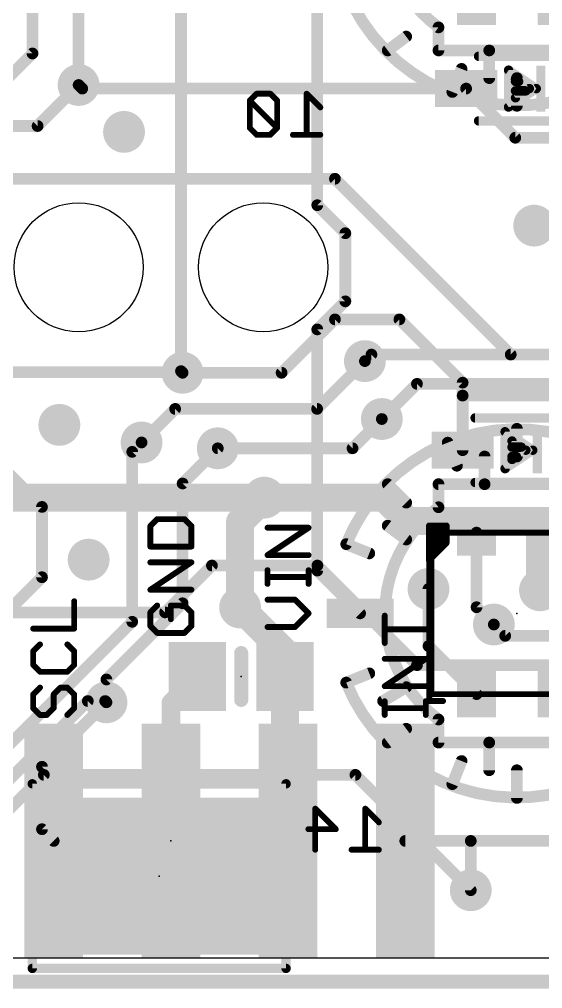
# Model space of a CAD drawing. Extents: x -30.6 to 30.6, y -30.6 to 30.6.
# Drawn here: x -3.28 to 8.06, y -30.63 to -9.63 of the extents above; entities that cross this region are included whole.
import ezdxf

# ---------------------------------------------------------------- set-up
doc = ezdxf.new("R2010")
doc.units = 0
for name, color, linetype in [('1', 12, 'CONTINUOUS'), ('16', 5, 'CONTINUOUS'), ('18', 110, 'CONTINUOUS'), ('20', 53, 'CONTINUOUS'), ('21', 40, 'CONTINUOUS'), ('22', 53, 'CONTINUOUS'), ('23', 40, 'CONTINUOUS'), ('24', 6, 'CONTINUOUS')]:
    doc.layers.add(name, color=color, linetype=linetype)

# ---------------------------------------------------------------- blocks, each defined once
blk = doc.blocks.new('RECT')
blk.add_solid([(-0.5, -0.5), (0.5, -0.5), (-0.5, 0.5), (0.5, 0.5)])
blk = doc.blocks.new('ROUNDV')
at = {"const_width": 0.5}
blk.add_lwpolyline([(0, -0.25, 1), (0, 0.25, 1), (0, -0.25)], format="xyb", dxfattribs=at)

msp = doc.modelspace()

# ---------------------------------------------------------------- linework, layer by layer
at = {"layer": '1'}
for points, const_width in [([(-2.889, -11.938), (-2, -11.049)], 0.254), ([(-1.922, -11.127), (-2, -11.049)], 0.254), ([(6.399, -11.127), (-1.922, -11.127)], 0.254), ([(6.399, -11.127), (7.464, -12.192)], 0.254), ([(-9.652, -11.938), (-2.889, -11.938)], 0.254), ([(7.464, -12.192), (20.199, -12.192)], 0.254), ([(3.556, -13.081), (-21.844, -13.081)], 0.254), ([(7.366, -16.891), (3.556, -13.081)], 0.254), ([(2.3996, -17.2854), (3.556, -16.129)], 0.254), ([(4.953, -16.129), (3.556, -16.129)], 0.254), ([(6.324, -17.5), (4.953, -16.129)], 0.254), ([(21.209, -16.891), (7.366, -16.891)], 0.254), ([(4.2054, -17.0324), (3.169, -18.0688)], 0.254), ([(-10.541, -17.272), (0.2406, -17.272)], 0.254), ([(0.2406, -17.272), (0.254, -17.2854)], 0.254), ([(0.254, -17.2854), (2.3996, -17.2854)], 0.254), ([(6.324, -17.78), (6.324, -17.5)], 0.254), ([(6.324, -18.964), (6.324, -17.78)], 0.254), ([(20.005, -17.78), (6.324, -17.78)], 0.254), ([(0.0922, -18.0688), (-0.635, -18.796)], 0.254), ([(3.169, -18.0688), (0.0922, -18.0688)], 0.254), ([(4.572, -18.288), (3.937, -18.923)], 0.254), ([(3.937, -18.923), (1.016, -18.923)], 0.254), ([(-6.627, -19.992), (2.024, -19.992)], 0.6096), ([(4.625, -19.992), (2.024, -19.992)], 0.6096), ([(5.133, -20.5), (4.625, -19.992)], 0.6096), ([(8, -20.5), (5.133, -20.5)], 0.6096), ([(8, -20.5), (22.5, -20.5)], 0.6096), ([(8, -20.5), (8, -22)], 0.6096), ([(0.889, -21.463), (-0.127, -22.479)], 0.254), ([(3.175, -21.463), (0.889, -21.463)], 0.254), ([(5.334, -23.622), (3.175, -21.463)], 0.254), ([(2.474, -23.347), (1.5, -22.373)], 0.6096), ([(-0.127, -22.479), (-5.9981, -22.479)], 0.254), ([(7, -22.7416), (7.2454, -22.987)], 0.254), ([(7.2454, -22.987), (8.255, -22.987)], 0.254), ([(2.474, -23.868), (2.474, -23.347)], 0.6096), ([(5.334, -23.622), (8.878, -23.622)], 0.254), ([(0.574, -23.868), (0, -24.442)], 0.4064), ([(2.474, -23.868), (2.474, -27.366)], 0.6096), ([(-1.397, -24.4276), (-2.794, -25.8246)], 0.254), ([(0, -24.442), (0, -27.432)], 0.4064), ([(-2.794, -25.8246), (-2.794, -27.178)], 0.254), ([(-2.54, -27.432), (-2.794, -27.178)], 0.254), ([(2.474, -27.366), (2.54, -27.432)], 0.6096), ([(5.08, -27.432), (6.5, -27.432)], 0.254), ([(6.5, -27.432), (21.464, -27.432)], 0.254), ([(6.5, -28.5), (6.5, -27.432)], 0.254), ([(-30.48, -30.48), (30.48, -30.48)], 0.3048)]:
    msp.add_lwpolyline(points, dxfattribs=dict(at, const_width=const_width))
for points, const_width in [([(-1.9551, -11.0041, 1), (-2.0449, -11.0939)], 0.127), ([(-1.9551, -11.0939, 1), (-2.0449, -11.0041)], 0.127), ([(-1.922, -11.0635, 1), (-1.922, -11.1905)], 0.127), ([(-1.9669, -11.1719, 1), (-1.8771, -11.0821)], 0.127), ([(6.4439, -11.0821, 1), (6.3541, -11.1719)], 0.127), ([(6.399, -11.1905, 1), (6.399, -11.0635)], 0.127), ([(-2.9339, -11.8931, 1), (-2.8441, -11.9829)], 0.127), ([(-2.889, -12.0015, 1), (-2.889, -11.8745)], 0.127), ([(7.464, -12.1285, 1), (7.464, -12.2555)], 0.127), ([(7.4191, -12.2369, 1), (7.5089, -12.1471)], 0.127), ([(3.6009, -13.0361, 1), (3.5111, -13.1259)], 0.127), ([(3.556, -13.1445, 1), (3.556, -13.0175)], 0.127), ([(3.556, -16.0655, 1), (3.556, -16.1925)], 0.127), ([(3.6009, -16.1739, 1), (3.5111, -16.0841)], 0.127), ([(4.9979, -16.0841, 1), (4.9081, -16.1739)], 0.127), ([(4.953, -16.1925, 1), (4.953, -16.0655)], 0.127), ([(7.366, -16.8275, 1), (7.366, -16.9545)], 0.127), ([(7.3211, -16.9359, 1), (7.4109, -16.8461)], 0.127), ([(4.2503, -17.0773, 1), (4.1605, -16.9875)], 0.127), ([(0.2855, -17.2271, 1), (0.1957, -17.3169)], 0.127), ([(0.254, -17.2219, 1), (0.254, -17.3489)], 0.127), ([(0.2091, -17.3303, 1), (0.2989, -17.2405)], 0.127), ([(0.2406, -17.3355, 1), (0.2406, -17.2085)], 0.127), ([(2.3547, -17.2405, 1), (2.4445, -17.3303)], 0.127), ([(2.3996, -17.3489, 1), (2.3996, -17.2219)], 0.127), ([(6.3875, -17.5, 1), (6.2605, -17.5)], 0.127), ([(6.2791, -17.5449, 1), (6.3689, -17.4551)], 0.127), ([(6.3875, -17.78, 1), (6.2605, -17.78)], 0.127), ([(6.324, -17.7165, 1), (6.324, -17.8435)], 0.127), ([(6.2605, -17.78, 1), (6.3875, -17.78)], 0.127), ([(0.0922, -18.0053, 1), (0.0922, -18.1323)], 0.127), ([(0.1371, -18.1137, 1), (0.0473, -18.0239)], 0.127), ([(3.1241, -18.0239, 1), (3.2139, -18.1137)], 0.127), ([(3.169, -18.1323, 1), (3.169, -18.0053)], 0.127), ([(4.6169, -18.3329, 1), (4.5271, -18.2431)], 0.127), ([(-0.6799, -18.7511, 1), (-0.5901, -18.8409)], 0.127), ([(1.016, -18.8595, 1), (1.016, -18.9865)], 0.127), ([(3.8921, -18.8781, 1), (3.9819, -18.9679)], 0.127), ([(3.937, -18.9865, 1), (3.937, -18.8595)], 0.127), ([(6.2605, -18.964, 1), (6.3875, -18.964)], 0.127), ([(2.024, -19.8396, 1), (2.024, -20.1444)], 0.3048), ([(2.024, -20.1444, 1), (2.024, -19.8396)], 0.3048), ([(4.7328, -19.8842, 1), (4.5172, -20.0998)], 0.3048), ([(4.625, -20.1444, 1), (4.625, -19.8396)], 0.3048), ([(5.133, -20.3476, 1), (5.133, -20.6524)], 0.3048), ([(5.0252, -20.6078, 1), (5.2408, -20.3922)], 0.3048), ([(8, -20.3476, 1), (8, -20.6524)], 0.3048), ([(8.1524, -20.5, 1), (7.8476, -20.5)], 0.3048), ([(8, -20.6524, 1), (8, -20.3476)], 0.3048), ([(0.889, -21.3995, 1), (0.889, -21.5265)], 0.127), ([(0.9339, -21.5079, 1), (0.8441, -21.4181)], 0.127), ([(3.2199, -21.4181, 1), (3.1301, -21.5079)], 0.127), ([(3.175, -21.5265, 1), (3.175, -21.3995)], 0.127), ([(7.8476, -22, 1), (8.1524, -22)], 0.3048), ([(1.6078, -22.2652, 1), (1.3922, -22.4808)], 0.3048), ([(-0.1719, -22.4341, 1), (-0.0821, -22.5239)], 0.127), ([(-0.127, -22.5425, 1), (-0.127, -22.4155)], 0.127), ([(7.0449, -22.6967, 1), (6.9551, -22.7865)], 0.127), ([(7.2454, -22.9235, 1), (7.2454, -23.0505)], 0.127), ([(7.2005, -23.0319, 1), (7.2903, -22.9421)], 0.127), ([(2.6264, -23.347, 1), (2.3216, -23.347)], 0.3048), ([(2.3662, -23.4548, 1), (2.5818, -23.2392)], 0.3048), ([(5.334, -23.5585, 1), (5.334, -23.6855)], 0.127), ([(5.2891, -23.6669, 1), (5.3789, -23.5771)], 0.127), ([(0.6458, -23.9398, 1), (0.5022, -23.7962)], 0.2032), ([(2.6264, -23.868, 1), (2.3216, -23.868)], 0.3048), ([(2.3216, -23.868, 1), (2.6264, -23.868)], 0.3048), ([(-1.3521, -24.4725, 1), (-1.4419, -24.3827)], 0.127), ([(0.1016, -24.442, 1), (-0.1016, -24.442)], 0.2032), ([(-0.0718, -24.3702, 1), (0.0718, -24.5138)], 0.2032), ([(-2.7305, -25.8246, 1), (-2.8575, -25.8246)], 0.127), ([(-2.8389, -25.7797, 1), (-2.7491, -25.8695)], 0.127), ([(-2.7491, -27.1331, 1), (-2.8389, -27.2229)], 0.127), ([(2.5818, -27.2582, 1), (2.3662, -27.4738)], 0.3048), ([(-2.8575, -27.178, 1), (-2.7305, -27.178)], 0.127), ([(2.3216, -27.366, 1), (2.6264, -27.366)], 0.3048), ([(2.4322, -27.5398, 1), (2.6478, -27.3242)], 0.3048), ([(5.08, -27.3685, 1), (5.08, -27.4955)], 0.127), ([(6.5, -27.3685, 1), (6.5, -27.4955)], 0.127), ([(6.5635, -27.432, 1), (6.4365, -27.432)], 0.127), ([(6.5, -27.4955, 1), (6.5, -27.3685)], 0.127), ([(-2.5849, -27.4769, 1), (-2.4951, -27.3871)], 0.127), ([(-0.1016, -27.432, 1), (0.1016, -27.432)], 0.2032), ([(6.4365, -28.5, 1), (6.5635, -28.5)], 0.127)]:
    msp.add_lwpolyline(points, format="xyb", dxfattribs=dict(at, const_width=const_width))
at = {"layer": '16'}
for points, const_width in [([(-2, 3.897), (-2, -11.049)], 0.254), ([(0.219, -17.2504), (0.219, 3.505)], 0.254), ([(-3, -10.366), (-3, -7.5)], 0.254), ([(3.173, -13.6543), (3.173, -7.5)], 0.254), ([(5.8, -9.8), (5.8, -10.3)], 0.254), ([(4.7, -10.3), (5.1, -10)], 0.254), ([(-4.953, -12.319), (-3, -10.366)], 0.254), ([(6.9, -10.3), (5.8, -10.3)], 0.254), ([(8.2, -10.3), (6.9, -10.3)], 0.254), ([(6.9, -10.3), (6.9, -10.9)], 0.254), ([(6.1, -11.2), (6.3, -10.7)], 0.254), ([(7.5, -11.5), (7.5, -10.9)], 0.254), ([(3.781, -14.2623), (3.173, -13.6543)], 0.254), ([(3.781, -15.7377), (3.781, -14.2623)], 0.254), ([(3.173, -16.3457), (3.781, -15.7377)], 0.254), ([(3.173, -21.573), (3.173, -16.3457)], 0.254), ([(4.3468, -16.891), (4.2054, -17.0324)], 0.254), ([(8.2434, -16.891), (4.3468, -16.891)], 0.254), ([(0.254, -17.2854), (0.219, -17.2504)], 0.254), ([(5.334, -17.526), (4.572, -18.288)], 0.254), ([(8.509, -17.526), (5.334, -17.526)], 0.254), ([(-2.794, -20.193), (-4.953, -18.034)], 0.254), ([(7.5, -18.5), (7.5, -19.1)], 0.254), ([(-0.8382, -18.9992), (-0.635, -18.796)], 0.254), ([(6, -18.8), (6.2, -19.3)], 0.254), ([(-0.8382, -22.6822), (-0.8382, -18.9992)], 0.254), ([(0.254, -19.685), (1.016, -18.923)], 0.254), ([(6.8, -19.7), (6.8, -19.1)], 0.254), ([(0.254, -22.2815), (0.254, -19.685)], 0.254), ([(1.5, -20.516), (2.024, -19.992)], 0.6096), ([(4.7, -19.7), (5.1, -20.1)], 0.254), ([(5.8, -20.2), (5.8, -19.7)], 0.254), ([(6.8, -19.7), (5.8, -19.7)], 0.254), ([(8.2, -19.7), (6.8, -19.7)], 0.254), ([(-2.794, -21.717), (-2.794, -20.193)], 0.254), ([(1.5, -22.373), (1.5, -20.516)], 0.6096), ([(5.1, -20.9), (4.7, -20.6)], 0.254), ([(6.625, -20.75), (6.625, -22.3666)], 0.254), ([(3.8, -21), (4.3, -21.2)], 0.254), ([(8.375, -21.625), (8, -22)], 0.6096), ([(-3.577, -22.5), (-2.794, -21.717)], 0.254), ([(4.1, -22.5), (3.173, -21.573)], 0.254), ([(5.5834, -23.2084), (5.5834, -21.971)], 0.254), ([(-1.397, -23.9325), (0.254, -22.2815)], 0.254), ([(6.625, -22.3666), (7, -22.7416)], 0.254), ([(-5.3848, -27.2288), (-0.8382, -22.6822)], 0.254), ([(6.625, -24.25), (5.5834, -23.2084)], 0.254), ([(3.8, -24), (4.3, -23.8)], 0.254), ([(-1.397, -24.4276), (-1.397, -23.9325)], 0.254), ([(5.1, -24.1), (4.6, -24.4)], 0.254), ([(-5.0866, -27.686), (-1.8004, -24.3998)], 0.254), ([(-1.8004, -24.3998), (-1.4248, -24.3998)], 0.254), ([(-1.4248, -24.3998), (-1.397, -24.4276)], 0.254), ([(5.8, -24.8), (5.8, -25.3)], 0.254), ([(4.7, -25.3), (5.1, -25)], 0.254), ([(6.9, -25.3), (5.8, -25.3)], 0.254), ([(8.2, -25.3), (6.9, -25.3)], 0.254), ([(6.9, -25.3), (6.9, -25.9)], 0.254), ([(6.1, -26.2), (6.3, -25.7)], 0.254), ([(7.5, -26.5), (7.5, -25.9)], 0.254), ([(-2.754, -26), (-4.948, -28.194)], 0.254), ([(4, -26), (-2.754, -26)], 0.254), ([(4, -26), (6.5, -28.5)], 0.254), ([(-30.48, -30.48), (30.48, -30.48)], 0.3048)]:
    msp.add_lwpolyline(points, dxfattribs=dict(at, const_width=const_width))
for points, const_width in [([(3.8, -9, 5.1283), (3.8, -6)], 0.254), ([(5.8, -5.2, 0.5044), (5.8, -9.8)], 0.254), ([(5.8635, -9.8, 1), (5.7365, -9.8)], 0.127), ([(5.7623, -9.8511, 1), (5.8377, -9.7489)], 0.127), ([(5.1381, -10.0508, 1), (5.0619, -9.9492)], 0.127), ([(-2.9551, -10.4109, 1), (-3.0449, -10.3211)], 0.127), ([(4.6619, -10.2492, 1), (4.7381, -10.3508)], 0.127), ([(5.8, -10.2365, 1), (5.8, -10.3635)], 0.127), ([(5.7365, -10.3, 1), (5.8635, -10.3)], 0.127), ([(6.9, -10.2365, 1), (6.9, -10.3635)], 0.127), ([(6.9635, -10.3, 1), (6.8365, -10.3)], 0.127), ([(6.9, -10.3635, 1), (6.9, -10.2365)], 0.127), ([(-3.0635, -10.366, 1), (-2.9365, -10.366)], 0.127), ([(6.359, -10.7236, 1), (6.241, -10.6764)], 0.127), ([(6.8365, -10.9, 1), (6.9635, -10.9)], 0.127), ([(7.5635, -10.9, 1), (7.4365, -10.9)], 0.127), ([(-2.0635, -11.049, 1), (-1.9365, -11.049)], 0.127), ([(6.041, -11.1764, 1), (6.159, -11.2236)], 0.127), ([(7.4365, -11.5, 1), (7.5635, -11.5)], 0.127), ([(3.2179, -13.6094, 1), (3.1281, -13.6992)], 0.127), ([(3.1095, -13.6543, 1), (3.2365, -13.6543)], 0.127), ([(3.8445, -14.2623, 1), (3.7175, -14.2623)], 0.127), ([(3.7361, -14.3072, 1), (3.8259, -14.2174)], 0.127), ([(3.7175, -15.7377, 1), (3.8445, -15.7377)], 0.127), ([(3.8259, -15.7826, 1), (3.7361, -15.6928)], 0.127), ([(3.2365, -16.3457, 1), (3.1095, -16.3457)], 0.127), ([(3.1281, -16.3008, 1), (3.2179, -16.3906)], 0.127), ([(4.3468, -16.8275, 1), (4.3468, -16.9545)], 0.127), ([(4.3917, -16.9359, 1), (4.3019, -16.8461)], 0.127), ([(4.1605, -16.9875, 1), (4.2503, -17.0773)], 0.127), ([(0.2639, -17.2055, 1), (0.1741, -17.2953)], 0.127), ([(0.1555, -17.2504, 1), (0.2825, -17.2504)], 0.127), ([(0.2091, -17.3303, 1), (0.2989, -17.2405)], 0.127), ([(5.334, -17.4625, 1), (5.334, -17.5895)], 0.127), ([(5.3789, -17.5709, 1), (5.2891, -17.4811)], 0.127), ([(4.5271, -18.2431, 1), (4.6169, -18.3329)], 0.127), ([(3.8, -24, 5.1283), (3.8, -21)], 0.254), ([(7.5635, -18.5, 1), (7.4365, -18.5)], 0.127), ([(-0.5901, -18.8409, 1), (-0.6799, -18.7511)], 0.127), ([(6.059, -18.7764, 1), (5.941, -18.8236)], 0.127), ([(-0.7747, -18.9992, 1), (-0.9017, -18.9992)], 0.127), ([(-0.8831, -18.9543, 1), (-0.7933, -19.0441)], 0.127), ([(1.0609, -18.9679, 1), (0.9711, -18.8781)], 0.127), ([(6.8635, -19.1, 1), (6.7365, -19.1)], 0.127), ([(7.4365, -19.1, 1), (7.5635, -19.1)], 0.127), ([(6.141, -19.3236, 1), (6.259, -19.2764)], 0.127), ([(0.3175, -19.685, 1), (0.1905, -19.685)], 0.127), ([(0.2091, -19.6401, 1), (0.2989, -19.7299)], 0.127), ([(2.1318, -20.0998, 1), (1.9162, -19.8842)], 0.3048), ([(4.7449, -19.6551, 1), (4.6551, -19.7449)], 0.127), ([(5.8635, -19.7, 1), (5.7365, -19.7)], 0.127), ([(5.8, -19.6365, 1), (5.8, -19.7635)], 0.127), ([(6.8, -19.6365, 1), (6.8, -19.7635)], 0.127), ([(6.7365, -19.7, 1), (6.8635, -19.7)], 0.127), ([(6.8, -19.7635, 1), (6.8, -19.6365)], 0.127), ([(-2.7305, -20.193, 1), (-2.8575, -20.193)], 0.127), ([(-2.8389, -20.2379, 1), (-2.7491, -20.1481)], 0.127), ([(5.8, -20.2, 0.5044), (5.8, -24.8)], 0.254), ([(5.0551, -20.1449, 1), (5.1449, -20.0551)], 0.127), ([(5.7365, -20.2, 1), (5.8635, -20.2)], 0.127), ([(5.8377, -20.2511, 1), (5.7623, -20.1489)], 0.127), ([(1.3922, -20.4082, 1), (1.6078, -20.6238)], 0.3048), ([(1.6524, -20.516, 1), (1.3476, -20.516)], 0.3048), ([(4.7381, -20.5492, 1), (4.6619, -20.6508)], 0.127), ([(5.0619, -20.9508, 1), (5.1381, -20.8492)], 0.127), ([(6.6885, -20.75, 1), (6.5615, -20.75)], 0.127), ([(3.8236, -20.941, 1), (3.7764, -21.059)], 0.127), ([(3.7412, -20.9761, 1), (3.8588, -21.0239)], 0.127), ([(4.2764, -21.259, 1), (4.3236, -21.141)], 0.127), ([(-2.7491, -21.7619, 1), (-2.8389, -21.6721)], 0.127), ([(3.2179, -21.5281, 1), (3.1281, -21.6179)], 0.127), ([(3.1095, -21.573, 1), (3.2365, -21.573)], 0.127), ([(-2.8575, -21.717, 1), (-2.7305, -21.717)], 0.127), ([(5.6469, -21.971, 1), (5.5199, -21.971)], 0.127), ([(7.8922, -21.8922, 1), (8.1078, -22.1078)], 0.3048), ([(0.1905, -22.2815, 1), (0.3175, -22.2815)], 0.127), ([(0.2989, -22.3264, 1), (0.2091, -22.2366)], 0.127), ([(1.3476, -22.373, 1), (1.6524, -22.373)], 0.3048), ([(6.6699, -22.3217, 1), (6.5801, -22.4115)], 0.127), ([(4.0551, -22.5449, 1), (4.1449, -22.4551)], 0.127), ([(6.5615, -22.3666, 1), (6.6885, -22.3666)], 0.127), ([(-0.9017, -22.6822, 1), (-0.7747, -22.6822)], 0.127), ([(-0.7933, -22.7271, 1), (-0.8831, -22.6373)], 0.127), ([(6.9551, -22.7865, 1), (7.0449, -22.6967)], 0.127), ([(5.6283, -23.1635, 1), (5.5385, -23.2533)], 0.127), ([(5.5199, -23.2084, 1), (5.6469, -23.2084)], 0.127), ([(4.3236, -23.859, 1), (4.2764, -23.741)], 0.127), ([(-1.3335, -23.9325, 1), (-1.4605, -23.9325)], 0.127), ([(-1.4419, -23.8876, 1), (-1.3521, -23.9774)], 0.127), ([(3.8588, -23.9761, 1), (3.7412, -24.0239)], 0.127), ([(3.7764, -23.941, 1), (3.8236, -24.059)], 0.127), ([(5.1327, -24.1545, 1), (5.0673, -24.0455)], 0.127), ([(6.5801, -24.2949, 1), (6.6699, -24.2051)], 0.127), ([(-1.8004, -24.3363, 1), (-1.8004, -24.4633)], 0.127), ([(-1.7555, -24.4447, 1), (-1.8453, -24.3549)], 0.127), ([(-1.3799, -24.3549, 1), (-1.4697, -24.4447)], 0.127), ([(-1.4605, -24.4276, 1), (-1.3335, -24.4276)], 0.127), ([(-1.4419, -24.4725, 1), (-1.3521, -24.3827)], 0.127), ([(-1.4248, -24.4633, 1), (-1.4248, -24.3363)], 0.127), ([(4.5673, -24.3455, 1), (4.6327, -24.4545)], 0.127), ([(5.8635, -24.8, 1), (5.7365, -24.8)], 0.127), ([(5.7623, -24.8511, 1), (5.8377, -24.7489)], 0.127), ([(5.1381, -25.0508, 1), (5.0619, -24.9492)], 0.127), ([(4.6619, -25.2492, 1), (4.7381, -25.3508)], 0.127), ([(5.8, -25.2365, 1), (5.8, -25.3635)], 0.127), ([(6.9, -25.2365, 1), (6.9, -25.3635)], 0.127), ([(6.9635, -25.3, 1), (6.8365, -25.3)], 0.127), ([(6.9, -25.3635, 1), (6.9, -25.2365)], 0.127), ([(5.7365, -25.3, 1), (5.8635, -25.3)], 0.127), ([(6.359, -25.7236, 1), (6.241, -25.6764)], 0.127), ([(6.8365, -25.9, 1), (6.9635, -25.9)], 0.127), ([(7.5635, -25.9, 1), (7.4365, -25.9)], 0.127), ([(-2.754, -25.9365, 1), (-2.754, -26.0635)], 0.127), ([(-2.7091, -26.0449, 1), (-2.7989, -25.9551)], 0.127), ([(4.0449, -25.9551, 1), (3.9551, -26.0449)], 0.127), ([(4, -26.0635, 1), (4, -25.9365)], 0.127), ([(6.041, -26.1764, 1), (6.159, -26.2236)], 0.127), ([(7.4365, -26.5, 1), (7.5635, -26.5)], 0.127), ([(6.4551, -28.5449, 1), (6.5449, -28.4551)], 0.127)]:
    msp.add_lwpolyline(points, format="xyb", dxfattribs=dict(at, const_width=const_width))
at = {"layer": '20'}
msp.add_line((29.972, -29.972), (-30.028, -29.972), dxfattribs=at)
for centre in [(-2, -15), (2, -15)]:
    msp.add_circle(centre, 1.4, dxfattribs=at)
at = {"layer": '21'}
for points, const_width in [([(6.669, -10.427), (8.669, -10.427)], 0.2032), ([(7.319, -11.527), (7.319, -10.727)], 0.2032), ([(7.319, -10.727), (7.919, -11.127)], 0.2032), ([(7.469, -11.327), (7.469, -10.927)], 0.2032), ([(7.469, -10.927), (7.769, -11.127)], 0.2032), ([(7.469, -10.9728), (7.5377, -10.9728)], 0.2032), ([(7.919, -11.127), (7.319, -11.527)], 0.2032), ([(7.769, -11.127), (7.469, -11.327)], 0.2032), ([(7.469, -11.176), (7.6955, -11.176)], 0.2032), ([(8.669, -11.827), (6.669, -11.827)], 0.2032), ([(6.594, -18.264), (8.594, -18.264)], 0.2032), ([(7.244, -19.364), (7.244, -18.564)], 0.2032), ([(7.244, -18.564), (7.844, -18.964)], 0.2032), ([(7.394, -19.164), (7.394, -18.764)], 0.2032), ([(7.394, -18.764), (7.694, -18.964)], 0.2032), ([(7.844, -18.964), (7.244, -19.364)], 0.2032), ([(7.394, -18.8976), (7.5944, -18.8976)], 0.2032), ([(7.694, -18.964), (7.394, -19.164)], 0.2032), ([(7.394, -19.1008), (7.4888, -19.1008)], 0.2032), ([(8.594, -19.664), (6.594, -19.664)], 0.2032), ([(-0.297, -20.4593), (-0.4453, -20.6076)], 0.127), ([(-0.4453, -20.6076), (-0.4453, -21.0525)], 0.127), ([(0.2962, -20.4593), (-0.297, -20.4593)], 0.127), ([(0.4445, -20.6076), (0.2962, -20.4593)], 0.127), ([(0.4445, -21.0525), (0.4445, -20.6076)], 0.127), ([(2.0947, -21.2373), (2.9845, -20.6441)], 0.127), ([(2.9845, -20.6441), (2.0947, -20.6441)], 0.127), ([(-0.4453, -21.0525), (0.4445, -21.0525)], 0.127), ([(2.9845, -21.2373), (2.0947, -21.2373)], 0.127), ([(-0.4453, -21.988), (0.4445, -21.3948)], 0.127), ([(0.4445, -21.3948), (-0.4453, -21.3948)], 0.127), ([(2.0947, -21.861), (2.0947, -21.5644)], 0.127), ([(2.9845, -21.861), (2.9845, -21.5644)], 0.127), ([(2.9845, -21.7127), (2.0947, -21.7127)], 0.127), ([(0.4445, -21.988), (-0.4453, -21.988)], 0.127), ([(-2.0955, -22.8305), (-2.0955, -22.2373)], 0.127), ([(2.6879, -22.2033), (2.0947, -22.2033)], 0.127), ([(2.9845, -22.4999), (2.6879, -22.2033)], 0.127), ([(-0.297, -22.3303), (-0.4453, -22.4786)], 0.127), ([(-0.4453, -22.4786), (-0.4453, -22.7752)], 0.127), ([(0.2962, -22.3303), (-0.0004, -22.3303)], 0.127), ([(-0.0004, -22.3303), (-0.0004, -22.6269)], 0.127), ([(0.4445, -22.4786), (0.2962, -22.3303)], 0.127), ([(0.4445, -22.7752), (0.4445, -22.4786)], 0.127), ([(2.6879, -22.7965), (2.9845, -22.4999)], 0.127), ([(4.6347, -23.1423), (4.6347, -22.5491)], 0.127), ([(-2.9853, -22.8305), (-2.0955, -22.8305)], 0.127), ([(-0.4453, -22.7752), (-0.297, -22.9235)], 0.127), ([(-0.297, -22.9235), (0.2962, -22.9235)], 0.127), ([(0.2962, -22.9235), (0.4445, -22.7752)], 0.127), ([(2.0947, -22.7965), (2.6879, -22.7965)], 0.127), ([(5.5245, -22.8457), (4.6347, -22.8457)], 0.127), ([(-2.837, -23.1728), (-2.9853, -23.3211)], 0.127), ([(-2.9853, -23.3211), (-2.9853, -23.6177)], 0.127), ([(-2.0955, -23.3211), (-2.2438, -23.1728)], 0.127), ([(-2.0955, -23.6177), (-2.0955, -23.3211)], 0.127), ([(1.524, -23.36), (1.524, -24.376)], 0.3048), ([(4.6347, -24.0778), (5.5245, -23.4847)], 0.127), ([(5.5245, -23.4847), (4.6347, -23.4847)], 0.127), ([(-2.9853, -23.6177), (-2.837, -23.766)], 0.127), ([(-2.837, -23.766), (-2.2438, -23.766)], 0.127), ([(-2.2438, -23.766), (-2.0955, -23.6177)], 0.127), ([(-2.837, -24.1083), (-2.9853, -24.2566)], 0.127), ([(-2.5404, -24.2566), (-2.3921, -24.1083)], 0.127), ([(-2.3921, -24.1083), (-2.2438, -24.1083)], 0.127), ([(-2.2438, -24.1083), (-2.0955, -24.2566)], 0.127), ([(5.5245, -24.0778), (4.6347, -24.0778)], 0.127), ([(-2.9853, -24.2566), (-2.9853, -24.5532)], 0.127), ([(-2.5404, -24.5532), (-2.5404, -24.2566)], 0.127), ([(-2.0955, -24.2566), (-2.0955, -24.5532)], 0.127), ([(4.6347, -24.7015), (4.6347, -24.4049)], 0.127), ([(5.5245, -24.7015), (5.5245, -24.4049)], 0.127), ([(-2.9853, -24.5532), (-2.837, -24.7015)], 0.127), ([(-2.6887, -24.7015), (-2.5404, -24.5532)], 0.127), ([(-2.0955, -24.5532), (-2.2438, -24.7015)], 0.127), ([(5.5245, -24.5532), (4.6347, -24.5532)], 0.127), ([(-2.837, -24.7015), (-2.6887, -24.7015)], 0.127)]:
    msp.add_lwpolyline(points, dxfattribs=dict(at, const_width=const_width))
for points, const_width in [([(6.669, -10.3762, 1), (6.669, -10.4778)], 0.1016), ([(7.3698, -10.727, 1), (7.2682, -10.727)], 0.1016), ([(7.3472, -10.6847, 1), (7.2908, -10.7693)], 0.1016), ([(7.5198, -10.927, 1), (7.4182, -10.927)], 0.1016), ([(7.4972, -10.8847, 1), (7.4408, -10.9693)], 0.1016), ([(7.469, -10.922, 1), (7.469, -11.0236)], 0.1016), ([(7.5377, -11.0236, 1), (7.5377, -10.922)], 0.1016), ([(7.469, -11.1252, 1), (7.469, -11.2268)], 0.1016), ([(7.6955, -11.2268, 1), (7.6955, -11.1252)], 0.1016), ([(7.7972, -11.1693, 1), (7.7408, -11.0847)], 0.1016), ([(7.7408, -11.1693, 1), (7.7972, -11.0847)], 0.1016), ([(7.9472, -11.1693, 1), (7.8908, -11.0847)], 0.1016), ([(7.8908, -11.1693, 1), (7.9472, -11.0847)], 0.1016), ([(7.4408, -11.2847, 1), (7.4972, -11.3693)], 0.1016), ([(7.4182, -11.327, 1), (7.5198, -11.327)], 0.1016), ([(7.2908, -11.4847, 1), (7.3472, -11.5693)], 0.1016), ([(7.2682, -11.527, 1), (7.3698, -11.527)], 0.1016), ([(6.669, -11.7762, 1), (6.669, -11.8778)], 0.1016), ([(6.594, -18.2132, 1), (6.594, -18.3148)], 0.1016), ([(7.2948, -18.564, 1), (7.1932, -18.564)], 0.1016), ([(7.2722, -18.5217, 1), (7.2158, -18.6063)], 0.1016), ([(7.4448, -18.764, 1), (7.3432, -18.764)], 0.1016), ([(7.4222, -18.7217, 1), (7.3658, -18.8063)], 0.1016), ([(7.394, -18.8468, 1), (7.394, -18.9484)], 0.1016), ([(7.5944, -18.9484, 1), (7.5944, -18.8468)], 0.1016), ([(7.7222, -19.0063, 1), (7.6658, -18.9217)], 0.1016), ([(7.6658, -19.0063, 1), (7.7222, -18.9217)], 0.1016), ([(7.8722, -19.0063, 1), (7.8158, -18.9217)], 0.1016), ([(7.8158, -19.0063, 1), (7.8722, -18.9217)], 0.1016), ([(7.394, -19.05, 1), (7.394, -19.1516)], 0.1016), ([(7.3658, -19.1217, 1), (7.4222, -19.2063)], 0.1016), ([(7.3432, -19.164, 1), (7.4448, -19.164)], 0.1016), ([(7.4888, -19.1516, 1), (7.4888, -19.05)], 0.1016), ([(7.2158, -19.3217, 1), (7.2722, -19.4063)], 0.1016), ([(7.1932, -19.364, 1), (7.2948, -19.364)], 0.1016), ([(6.594, -19.6132, 1), (6.594, -19.7148)], 0.1016), ([(-0.4135, -20.6076, 1), (-0.477, -20.6076)], 0.0635), ([(-0.4677, -20.5851, 1), (-0.4228, -20.63)], 0.0635), ([(-0.297, -20.4275, 1), (-0.297, -20.491)], 0.0635), ([(-0.2745, -20.4817, 1), (-0.3194, -20.4368)], 0.0635), ([(0.3187, -20.4368, 1), (0.2738, -20.4817)], 0.0635), ([(0.2962, -20.491, 1), (0.2962, -20.4275)], 0.0635), ([(0.4763, -20.6076, 1), (0.4128, -20.6076)], 0.0635), ([(0.422, -20.63, 1), (0.467, -20.5851)], 0.0635), ([(2.0947, -20.6124, 1), (2.0947, -20.6759)], 0.0635), ([(3.0021, -20.6705, 1), (2.9669, -20.6177)], 0.0635), ([(2.9845, -20.6759, 1), (2.9845, -20.6124)], 0.0635), ([(-0.4453, -21.0207, 1), (-0.4453, -21.0842)], 0.0635), ([(0.4445, -21.0842, 1), (0.4445, -21.0207)], 0.0635), ([(-0.477, -21.0525, 1), (-0.4135, -21.0525)], 0.0635), ([(0.4128, -21.0525, 1), (0.4763, -21.0525)], 0.0635), ([(2.0947, -21.2056, 1), (2.0947, -21.2691)], 0.0635), ([(2.0771, -21.2109, 1), (2.1124, -21.2637)], 0.0635), ([(2.9845, -21.2691, 1), (2.9845, -21.2056)], 0.0635), ([(-0.4453, -21.3631, 1), (-0.4453, -21.4266)], 0.0635), ([(0.4621, -21.4212, 1), (0.4269, -21.3684)], 0.0635), ([(0.4445, -21.4266, 1), (0.4445, -21.3631)], 0.0635), ([(2.1265, -21.5644, 1), (2.063, -21.5644)], 0.0635), ([(3.0163, -21.5644, 1), (2.9527, -21.5644)], 0.0635), ([(2.0947, -21.6809, 1), (2.0947, -21.7444)], 0.0635), ([(2.063, -21.861, 1), (2.1265, -21.861)], 0.0635), ([(2.9527, -21.861, 1), (3.0163, -21.861)], 0.0635), ([(2.9845, -21.7444, 1), (2.9845, -21.6809)], 0.0635), ([(-0.4453, -21.9562, 1), (-0.4453, -22.0197)], 0.0635), ([(-0.4629, -21.9616, 1), (-0.4276, -22.0144)], 0.0635), ([(0.4445, -22.0197, 1), (0.4445, -21.9562)], 0.0635), ([(-2.0637, -22.2373, 1), (-2.1273, -22.2373)], 0.0635), ([(2.0947, -22.1716, 1), (2.0947, -22.2351)], 0.0635), ([(2.7104, -22.1809, 1), (2.6655, -22.2258)], 0.0635), ([(2.6879, -22.2351, 1), (2.6879, -22.1716)], 0.0635), ([(-0.4135, -22.4786, 1), (-0.477, -22.4786)], 0.0635), ([(-0.4677, -22.4562, 1), (-0.4228, -22.5011)], 0.0635), ([(-0.2745, -22.3528, 1), (-0.3194, -22.3079)], 0.0635), ([(0.0314, -22.3303, 1), (-0.0321, -22.3303)], 0.0635), ([(-0.0004, -22.2986, 1), (-0.0004, -22.3621)], 0.0635), ([(0.3187, -22.3079, 1), (0.2738, -22.3528)], 0.0635), ([(0.2962, -22.3621, 1), (0.2962, -22.2986)], 0.0635), ([(0.4763, -22.4786, 1), (0.4128, -22.4786)], 0.0635), ([(0.422, -22.5011, 1), (0.467, -22.4562)], 0.0635), ([(3.007, -22.5224, 1), (2.962, -22.4775)], 0.0635), ([(2.962, -22.5224, 1), (3.007, -22.4775)], 0.0635), ([(-0.0321, -22.6269, 1), (0.0314, -22.6269)], 0.0635), ([(4.6665, -22.5491, 1), (4.603, -22.5491)], 0.0635), ([(-2.9853, -22.7987, 1), (-2.9853, -22.8622)], 0.0635), ([(-2.1273, -22.8305, 1), (-2.0637, -22.8305)], 0.0635), ([(-2.0955, -22.8622, 1), (-2.0955, -22.7987)], 0.0635), ([(-0.477, -22.7752, 1), (-0.4135, -22.7752)], 0.0635), ([(-0.4228, -22.7528, 1), (-0.4677, -22.7977)], 0.0635), ([(-0.297, -22.8918, 1), (-0.297, -22.9552)], 0.0635), ([(-0.3194, -22.946, 1), (-0.2745, -22.901)], 0.0635), ([(0.2738, -22.901, 1), (0.3187, -22.946)], 0.0635), ([(0.2962, -22.9552, 1), (0.2962, -22.8918)], 0.0635), ([(0.4128, -22.7752, 1), (0.4763, -22.7752)], 0.0635), ([(0.467, -22.7977, 1), (0.422, -22.7528)], 0.0635), ([(2.0947, -22.7648, 1), (2.0947, -22.8283)], 0.0635), ([(2.6655, -22.774, 1), (2.7104, -22.819)], 0.0635), ([(2.6879, -22.8283, 1), (2.6879, -22.7648)], 0.0635), ([(4.6347, -22.814, 1), (4.6347, -22.8775)], 0.0635), ([(5.5245, -22.8775, 1), (5.5245, -22.814)], 0.0635), ([(-2.9535, -23.3211, 1), (-3.017, -23.3211)], 0.0635), ([(-3.0077, -23.2987, 1), (-2.9628, -23.3436)], 0.0635), ([(-2.8145, -23.1953, 1), (-2.8594, -23.1504)], 0.0635), ([(-2.2213, -23.1504, 1), (-2.2662, -23.1953)], 0.0635), ([(-2.0637, -23.3211, 1), (-2.1273, -23.3211)], 0.0635), ([(-2.118, -23.3436, 1), (-2.073, -23.2987)], 0.0635), ([(1.6002, -23.36, 1), (1.4478, -23.36)], 0.1524), ([(4.603, -23.1423, 1), (4.6665, -23.1423)], 0.0635), ([(4.6347, -23.4529, 1), (4.6347, -23.5164)], 0.0635), ([(5.5421, -23.5111, 1), (5.5069, -23.4582)], 0.0635), ([(5.5245, -23.5164, 1), (5.5245, -23.4529)], 0.0635), ([(-2.9628, -23.5952, 1), (-3.0077, -23.6401)], 0.0635), ([(-3.017, -23.6177, 1), (-2.9535, -23.6177)], 0.0635), ([(-2.837, -23.7342, 1), (-2.837, -23.7977)], 0.0635), ([(-2.8594, -23.7884, 1), (-2.8145, -23.7435)], 0.0635), ([(-2.2662, -23.7435, 1), (-2.2213, -23.7884)], 0.0635), ([(-2.2438, -23.7977, 1), (-2.2438, -23.7342)], 0.0635), ([(-2.1273, -23.6177, 1), (-2.0637, -23.6177)], 0.0635), ([(-2.073, -23.6401, 1), (-2.118, -23.5952)], 0.0635), ([(-2.8145, -24.1308, 1), (-2.8594, -24.0859)], 0.0635), ([(-2.3921, -24.0766, 1), (-2.3921, -24.1401)], 0.0635), ([(-2.3696, -24.1308, 1), (-2.4145, -24.0859)], 0.0635), ([(-2.2213, -24.0859, 1), (-2.2662, -24.1308)], 0.0635), ([(-2.2438, -24.1401, 1), (-2.2438, -24.0766)], 0.0635), ([(4.6347, -24.0461, 1), (4.6347, -24.1096)], 0.0635), ([(4.6171, -24.0514, 1), (4.6524, -24.1042)], 0.0635), ([(5.5245, -24.1096, 1), (5.5245, -24.0461)], 0.0635), ([(-2.9535, -24.2566, 1), (-3.017, -24.2566)], 0.0635), ([(-3.0077, -24.2342, 1), (-2.9628, -24.2791)], 0.0635), ([(-2.5086, -24.2566, 1), (-2.5721, -24.2566)], 0.0635), ([(-2.5628, -24.2342, 1), (-2.5179, -24.2791)], 0.0635), ([(-2.0637, -24.2566, 1), (-2.1273, -24.2566)], 0.0635), ([(-2.118, -24.2791, 1), (-2.073, -24.2342)], 0.0635), ([(1.4478, -24.376, 1), (1.6002, -24.376)], 0.1524), ([(4.6665, -24.4049, 1), (4.603, -24.4049)], 0.0635), ([(5.5563, -24.4049, 1), (5.4928, -24.4049)], 0.0635), ([(-2.9628, -24.5308, 1), (-3.0077, -24.5757)], 0.0635), ([(-3.017, -24.5532, 1), (-2.9535, -24.5532)], 0.0635), ([(-2.5721, -24.5532, 1), (-2.5086, -24.5532)], 0.0635), ([(-2.5179, -24.5757, 1), (-2.5628, -24.5308)], 0.0635), ([(-2.1273, -24.5532, 1), (-2.0637, -24.5532)], 0.0635), ([(-2.073, -24.5757, 1), (-2.118, -24.5308)], 0.0635), ([(4.6347, -24.5215, 1), (4.6347, -24.585)], 0.0635), ([(5.5245, -24.585, 1), (5.5245, -24.5215)], 0.0635), ([(-2.837, -24.6698, 1), (-2.837, -24.7333)], 0.0635), ([(-2.8594, -24.724, 1), (-2.8145, -24.679)], 0.0635), ([(-2.7111, -24.679, 1), (-2.6662, -24.724)], 0.0635), ([(-2.6887, -24.7333, 1), (-2.6887, -24.6698)], 0.0635), ([(-2.2662, -24.679, 1), (-2.2213, -24.724)], 0.0635), ([(4.603, -24.7015, 1), (4.6665, -24.7015)], 0.0635), ([(5.4928, -24.7015, 1), (5.5563, -24.7015)], 0.0635)]:
    msp.add_lwpolyline(points, format="xyb", dxfattribs=dict(at, const_width=const_width))
at = {"layer": '22'}
for points, const_width in [([(1.8581, -11.2387), (1.7098, -11.387)], 0.127), ([(1.7098, -11.387), (1.7098, -11.9802)], 0.127), ([(2.303, -11.9802), (1.7098, -11.387)], 0.127), ([(2.1547, -11.2387), (1.8581, -11.2387)], 0.127), ([(2.303, -11.387), (2.1547, -11.2387)], 0.127), ([(2.303, -11.9802), (2.303, -11.387)], 0.127), ([(3.2385, -11.5353), (2.9419, -11.2387)], 0.127), ([(2.9419, -11.2387), (2.9419, -12.1285)], 0.127), ([(1.7098, -11.9802), (1.8581, -12.1285)], 0.127), ([(2.1547, -12.1285), (2.303, -11.9802)], 0.127), ([(1.8581, -12.1285), (2.1547, -12.1285)], 0.127), ([(3.2385, -12.1285), (2.6453, -12.1285)], 0.127), ([(5.595, -20.595), (5.976, -20.595)], 0.127), ([(5.595, -21.357), (5.595, -20.595)], 0.127), ([(5.9, -20.6), (5.6, -20.6)], 0.127), ([(5.6, -20.6), (5.6, -24.4)], 0.127), ([(5.976, -20.595), (5.976, -20.976)], 0.127), ([(5.595, -20.701), (5.976, -20.701)], 0.127), ([(5.595, -20.828), (5.976, -20.828)], 0.127), ([(5.65, -24.25), (5.65, -20.75)], 0.127), ([(5.65, -20.75), (9.35, -20.75)], 0.127), ([(5.595, -20.955), (5.976, -20.955)], 0.127), ([(5.976, -20.976), (5.595, -21.357)], 0.127), ([(5.595, -21.082), (5.87, -21.082)], 0.127), ([(5.595, -21.209), (5.743, -21.209)], 0.127), ([(5.595, -21.336), (5.616, -21.336)], 0.127), ([(5.6, -24.4), (5.9, -24.4)], 0.127), ([(9.35, -24.25), (5.65, -24.25)], 0.127), ([(2.496, -26.194), (-3.004, -26.194)], 0.2032), ([(-3.004, -26.194), (-3.004, -30.194)], 0.2032), ([(2.496, -30.194), (2.496, -26.194)], 0.2032), ([(3.1281, -27.6225), (3.1281, -26.7327)], 0.127), ([(3.1281, -26.7327), (3.573, -27.1776)], 0.127), ([(4.5085, -27.0293), (4.2119, -26.7327)], 0.127), ([(4.2119, -26.7327), (4.2119, -27.6225)], 0.127), ([(3.573, -27.1776), (2.9798, -27.1776)], 0.127), ([(4.5085, -27.6225), (3.9153, -27.6225)], 0.127), ([(-3.004, -30.194), (2.496, -30.194)], 0.2032)]:
    msp.add_lwpolyline(points, dxfattribs=dict(at, const_width=const_width))
for points, const_width in [([(1.7416, -11.387, 1), (1.6781, -11.387)], 0.0635), ([(1.7323, -11.3646, 1), (1.6874, -11.4095)], 0.0635), ([(1.6874, -11.3646, 1), (1.7323, -11.4095)], 0.0635), ([(1.8581, -11.207, 1), (1.8581, -11.2705)], 0.0635), ([(1.8806, -11.2612, 1), (1.8357, -11.2163)], 0.0635), ([(2.1771, -11.2163, 1), (2.1322, -11.2612)], 0.0635), ([(2.1547, -11.2705, 1), (2.1547, -11.207)], 0.0635), ([(2.3347, -11.387, 1), (2.2712, -11.387)], 0.0635), ([(2.2805, -11.4095, 1), (2.3254, -11.3646)], 0.0635), ([(2.9737, -11.2387, 1), (2.9102, -11.2387)], 0.0635), ([(2.9644, -11.2163, 1), (2.9195, -11.2612)], 0.0635), ([(3.216, -11.5578, 1), (3.261, -11.5129)], 0.0635), ([(1.6781, -11.9802, 1), (1.7416, -11.9802)], 0.0635), ([(1.7323, -11.9578, 1), (1.6874, -12.0027)], 0.0635), ([(2.2712, -11.9802, 1), (2.3347, -11.9802)], 0.0635), ([(2.2805, -12.0027, 1), (2.3254, -11.9578)], 0.0635), ([(2.3254, -12.0027, 1), (2.2805, -11.9578)], 0.0635), ([(1.8581, -12.0968, 1), (1.8581, -12.1603)], 0.0635), ([(1.8357, -12.151, 1), (1.8806, -12.106)], 0.0635), ([(2.1322, -12.106, 1), (2.1771, -12.151)], 0.0635), ([(2.1547, -12.1603, 1), (2.1547, -12.0968)], 0.0635), ([(2.6453, -12.0968, 1), (2.6453, -12.1603)], 0.0635), ([(2.9102, -12.1285, 1), (2.9737, -12.1285)], 0.0635), ([(3.2385, -12.1603, 1), (3.2385, -12.0968)], 0.0635), ([(5.595, -20.5633, 1), (5.595, -20.6268)], 0.0635), ([(5.6268, -20.595, 1), (5.5633, -20.595)], 0.0635), ([(5.6318, -20.6, 1), (5.5683, -20.6)], 0.0635), ([(5.6, -20.5683, 1), (5.6, -20.6318)], 0.0635), ([(5.9, -20.6318, 1), (5.9, -20.5683)], 0.0635), ([(6.0077, -20.595, 1), (5.9443, -20.595)], 0.0635), ([(5.976, -20.6268, 1), (5.976, -20.5633)], 0.0635), ([(5.595, -20.6693, 1), (5.595, -20.7327)], 0.0635), ([(5.595, -20.7963, 1), (5.595, -20.8597)], 0.0635), ([(5.6818, -20.75, 1), (5.6183, -20.75)], 0.0635), ([(5.65, -20.7183, 1), (5.65, -20.7817)], 0.0635), ([(5.976, -20.7327, 1), (5.976, -20.6693)], 0.0635), ([(5.976, -20.8597, 1), (5.976, -20.7963)], 0.0635), ([(5.595, -20.9233, 1), (5.595, -20.9868)], 0.0635), ([(5.9443, -20.976, 1), (6.0077, -20.976)], 0.0635), ([(5.9985, -20.9985, 1), (5.9535, -20.9535)], 0.0635), ([(5.976, -20.9868, 1), (5.976, -20.9233)], 0.0635), ([(5.595, -21.0503, 1), (5.595, -21.1137)], 0.0635), ([(5.595, -21.1773, 1), (5.595, -21.2407)], 0.0635), ([(5.743, -21.2407, 1), (5.743, -21.1773)], 0.0635), ([(5.87, -21.1137, 1), (5.87, -21.0503)], 0.0635), ([(5.5725, -21.3345, 1), (5.6175, -21.3795)], 0.0635), ([(5.595, -21.3043, 1), (5.595, -21.3678)], 0.0635), ([(5.5633, -21.357, 1), (5.6268, -21.357)], 0.0635), ([(5.616, -21.3678, 1), (5.616, -21.3043)], 0.0635), ([(5.6, -24.3683, 1), (5.6, -24.4318)], 0.0635), ([(5.65, -24.2183, 1), (5.65, -24.2817)], 0.0635), ([(5.6183, -24.25, 1), (5.6818, -24.25)], 0.0635), ([(5.9, -24.4318, 1), (5.9, -24.3683)], 0.0635), ([(5.5683, -24.4, 1), (5.6318, -24.4)], 0.0635), ([(-3.004, -26.1432, 1), (-3.004, -26.2448)], 0.1016), ([(-2.9532, -26.194, 1), (-3.0548, -26.194)], 0.1016), ([(2.5468, -26.194, 1), (2.4452, -26.194)], 0.1016), ([(2.496, -26.2448, 1), (2.496, -26.1432)], 0.1016), ([(3.1599, -26.7327, 1), (3.0964, -26.7327)], 0.0635), ([(3.1506, -26.7103, 1), (3.1057, -26.7552)], 0.0635), ([(4.2437, -26.7327, 1), (4.1802, -26.7327)], 0.0635), ([(4.2344, -26.7103, 1), (4.1895, -26.7552)], 0.0635), ([(4.486, -27.0518, 1), (4.531, -27.0069)], 0.0635), ([(2.9798, -27.1459, 1), (2.9798, -27.2094)], 0.0635), ([(3.5505, -27.2001, 1), (3.5954, -27.1552)], 0.0635), ([(3.573, -27.2094, 1), (3.573, -27.1459)], 0.0635), ([(3.0964, -27.6225, 1), (3.1599, -27.6225)], 0.0635), ([(3.9153, -27.5908, 1), (3.9153, -27.6543)], 0.0635), ([(4.1802, -27.6225, 1), (4.2437, -27.6225)], 0.0635), ([(4.5085, -27.6543, 1), (4.5085, -27.5908)], 0.0635), ([(-3.004, -30.1432, 1), (-3.004, -30.2448)], 0.1016), ([(-3.0548, -30.194, 1), (-2.9532, -30.194)], 0.1016), ([(2.4452, -30.194, 1), (2.5468, -30.194)], 0.1016), ([(2.496, -30.2448, 1), (2.496, -30.1432)], 0.1016)]:
    msp.add_lwpolyline(points, format="xyb", dxfattribs=dict(at, const_width=const_width))
at = {"layer": '23'}
for p in [(7.669, -11.127), (7.594, -18.964), (1.524, -23.868), (0, -27.432)]:
    msp.add_point(p, dxfattribs=at)
at = {"layer": '24'}
for p in [(7.5, -22.5), (7.5, -22.5), (-0.254, -28.194)]:
    msp.add_point(p, dxfattribs=at)

# ---------------------------------------------------------------- block references
at = {"layer": '1'}
for p, xscale, yscale, rotation in [((6.399, -11.127), 1.35, 0.8, 180), ((6.324, -18.964), 1.35, 0.8, 180), ((-2.54, -27.432), 5.08, 1.27, 270), ((0, -27.432), 5.08, 1.27, 270), ((2.54, -27.432), 5.08, 1.27, 270), ((5.08, -27.432), 5.08, 1.27, 270)]:
    msp.add_blockref('RECT', p, dxfattribs=dict(at, xscale=xscale, yscale=yscale, rotation=rotation))
at = {"layer": '1', "xscale": 1.24, "yscale": 1.5}
for p in [(0.574, -23.868), (2.474, -23.868)]:
    msp.add_blockref('RECT', p, dxfattribs=at)
at = {"layer": '16', "xscale": 0.85, "rotation": 180}
for p in [(6.625, -9.25), (8.375, -9.25), (6.625, -20.75), (8.375, -20.75), (6.625, -24.25), (8.375, -24.25)]:
    msp.add_blockref('RECT', p, dxfattribs=at)
at = {"layer": '16', "xscale": 1.45, "yscale": 0.635}
msp.add_blockref('RECT', (4.1, -22.5), dxfattribs=at)
at = {"layer": '16', "xscale": 4.7, "yscale": 3.4, "rotation": 180}
msp.add_blockref('RECT', (-0.254, -28.194), dxfattribs=at)
at = {"layer": '18', "xscale": 0.9064, "yscale": 0.9064}
for p in [(-2, -11.049), (-2, -11.049), (-1.016, -12.065), (-1.016, -12.065), (7.874, -14.097), (7.874, -14.097), (4.2054, -17.0324), (4.2054, -17.0324), (0.254, -17.2854), (0.254, -17.2854), (4.572, -18.288), (4.572, -18.288), (-2.4176, -18.415), (-2.4176, -18.415), (-0.635, -18.796), (-0.635, -18.796), (1.016, -18.923), (1.016, -18.923), (2.024, -19.992), (2.024, -19.992), (-1.7826, -21.336), (-1.7826, -21.336), (5.5834, -21.971), (5.5834, -21.971), (8, -22), (8, -22), (1.5, -22.373), (1.5, -22.373), (7, -22.7416), (7, -22.7416), (-1.397, -24.4276), (-1.397, -24.4276), (6.5, -28.5), (6.5, -28.5)]:
    msp.add_blockref('ROUNDV', p, dxfattribs=at)
at = {"layer": '21', "xscale": 0.2, "rotation": 180}
for p in [(8.019, -11.127), (7.944, -18.964)]:
    msp.add_blockref('RECT', p, dxfattribs=at)

doc.saveas('drawing.dxf')
